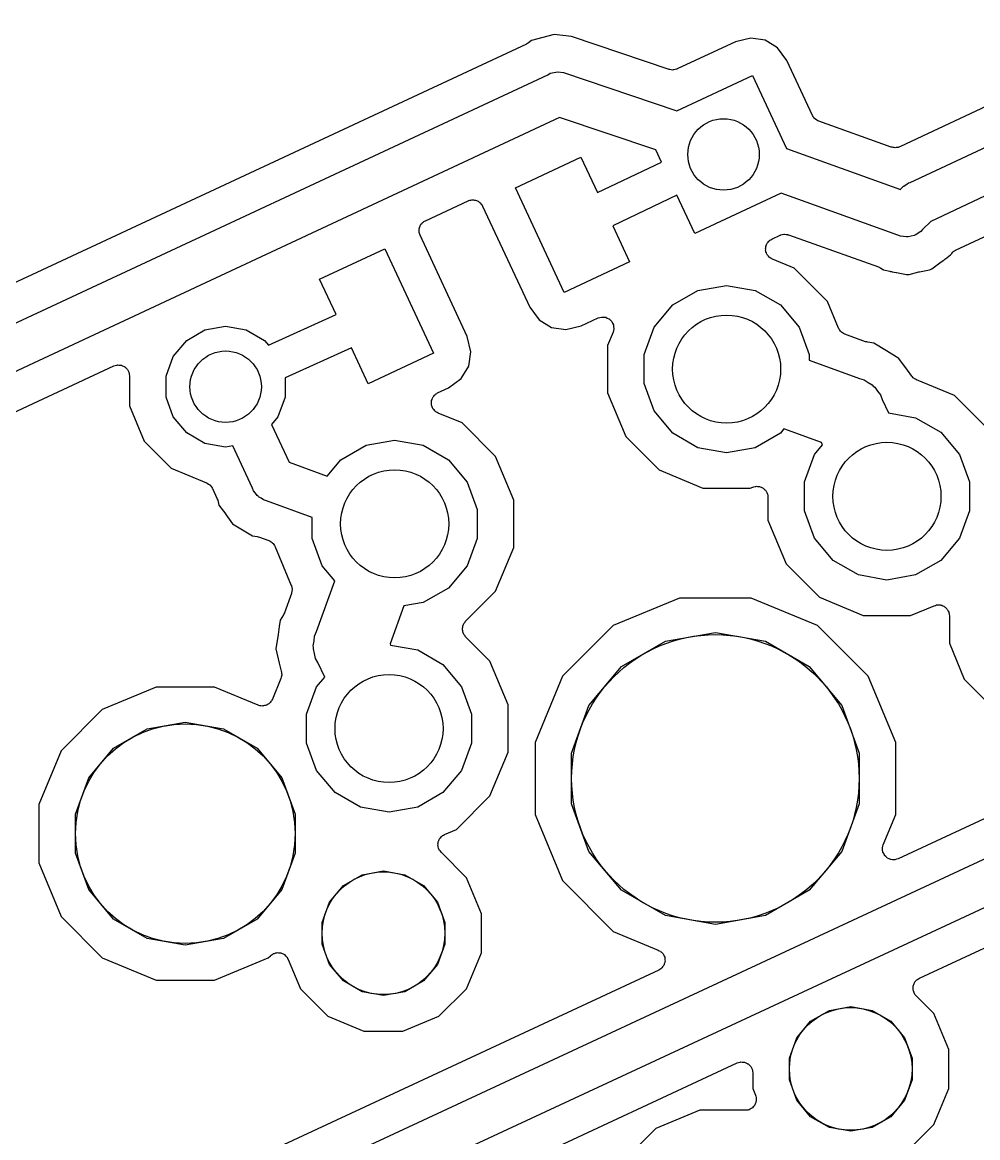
# Model space of a CAD drawing. Extents: x 24 to 196, y -189 to -31.
# Drawn here: x 67.67 to 80.92, y -149.41 to -133.95 of the extents above; entities that cross this region are included whole.
import ezdxf

# ---------------------------------------------------------------- set-up
doc = ezdxf.new("R2010")
doc.units = 0
doc.header["$MEASUREMENT"] = 0
doc.layers.add('BLACK', color=7, linetype='CONTINUOUS')

msp = doc.modelspace()

# ---------------------------------------------------------------- linework, layer by layer
at = {"layer": 'BLACK', "linetype": 'CONTINUOUS'}
for p, q in [((79.9823, -136.166), (92.3638, -130.351)), ((92.9809, -130.735), (80.2652, -136.707)), ((89.0472, -131.348), (79.8483, -135.668)), ((75.0429, -134.113), (74.7308, -134.198)), ((75.2827, -134.144), (75.0429, -134.113)), ((74.659, -134.249), (61.1871, -140.532)), ((74.6728, -134.239), (74.659, -134.249)), ((74.6877, -134.231), (74.6728, -134.239)), ((74.7308, -134.198), (74.6877, -134.231)), ((76.6364, -134.599), (75.2827, -134.144)), ((77.558, -134.216), (76.7494, -134.593)), ((77.7691, -134.164), (77.558, -134.216)), ((77.9689, -134.195), (77.7691, -134.164)), ((78.1416, -134.3), (77.9689, -134.195)), ((78.2702, -134.475), (78.1416, -134.3)), ((78.6263, -135.238), (78.2702, -134.475)), ((61.1539, -141.108), (74.9533, -134.672)), ((74.9533, -134.672), (74.9541, -134.672)), ((74.9541, -134.672), (74.9866, -134.652)), ((74.9866, -134.652), (75.0919, -134.631)), ((75.0919, -134.631), (75.1715, -134.643)), ((75.1715, -134.643), (76.7426, -135.171)), ((76.6411, -134.6), (76.6364, -134.599)), ((76.6455, -134.602), (76.6411, -134.6)), ((76.6672, -134.604), (76.6455, -134.602)), ((76.6887, -134.607), (76.6672, -134.604)), ((76.6934, -134.606), (76.6887, -134.607)), ((76.6982, -134.606), (76.6934, -134.606)), ((76.7193, -134.601), (76.6982, -134.606)), ((76.7406, -134.596), (76.7193, -134.601)), ((76.7447, -134.594), (76.7406, -134.596)), ((76.7426, -135.171), (77.7917, -134.681)), ((76.7494, -134.593), (76.7447, -134.594)), ((77.7917, -134.681), (78.2654, -135.697)), ((75.118, -135.268), (61.3091, -141.708)), ((76.4526, -135.716), (75.118, -135.268)), ((78.6304, -135.244), (78.6263, -135.238)), ((78.6329, -135.251), (78.6304, -135.244)), ((78.6455, -135.266), (78.6329, -135.251)), ((78.6567, -135.282), (78.6455, -135.266)), ((78.6625, -135.286), (78.6567, -135.282)), ((78.6672, -135.291), (78.6625, -135.286)), ((78.6841, -135.301), (78.6672, -135.291)), ((78.7, -135.312), (78.6841, -135.301)), ((78.707, -135.314), (78.7, -135.312)), ((78.7132, -135.318), (78.707, -135.314)), ((79.7188, -135.676), (78.7132, -135.318)), ((76.5304, -135.883), (76.4526, -135.716)), ((78.2654, -135.697), (79.8482, -136.262)), ((79.7331, -135.679), (79.7188, -135.676)), ((79.7468, -135.683), (79.7331, -135.679)), ((79.759, -135.683), (79.7468, -135.683)), ((79.771, -135.685), (79.759, -135.683)), ((79.7852, -135.683), (79.771, -135.685)), ((79.7997, -135.682), (79.7852, -135.683)), ((79.8133, -135.68), (79.7997, -135.682)), ((79.8305, -135.673), (79.8133, -135.68)), ((79.8483, -135.668), (79.8305, -135.673)), ((74.5076, -136.241), (75.4139, -135.818)), ((75.4139, -135.818), (75.6425, -136.308)), ((75.6425, -136.308), (76.5304, -135.883)), ((75.1838, -137.691), (74.5076, -136.241)), ((79.8482, -136.262), (79.8526, -136.257)), ((79.8526, -136.257), (79.8679, -136.235)), ((79.8679, -136.235), (79.8904, -136.22)), ((79.8904, -136.22), (79.8907, -136.219)), ((79.8907, -136.219), (79.9121, -136.204)), ((79.9121, -136.204), (79.9336, -136.189)), ((79.9336, -136.189), (79.934, -136.189)), ((79.934, -136.189), (79.9565, -136.173)), ((79.9565, -136.173), (79.9823, -136.166)), ((73.2563, -136.697), (73.8484, -136.42)), ((73.8484, -136.42), (73.8612, -136.417)), ((73.8612, -136.417), (73.8733, -136.411)), ((73.8733, -136.411), (73.8866, -136.41)), ((73.8866, -136.41), (73.8995, -136.407)), ((73.8995, -136.407), (73.9128, -136.408)), ((73.9128, -136.408), (73.9261, -136.407)), ((73.9261, -136.407), (73.9389, -136.41)), ((73.9389, -136.41), (73.9522, -136.411)), ((73.9522, -136.411), (73.9643, -136.417)), ((73.9643, -136.417), (73.9772, -136.42)), ((73.9772, -136.42), (73.9881, -136.428)), ((73.9881, -136.428), (74.0002, -136.434)), ((74.0002, -136.434), (74.0096, -136.443)), ((76.7451, -136.344), (75.8572, -136.769)), ((76.9931, -136.875), (76.7451, -136.344)), ((78.1897, -136.317), (76.9931, -136.875)), ((79.8116, -136.896), (78.1897, -136.317)), ((80.6102, -137.106), (82.1633, -136.377)), ((74.0096, -136.443), (74.0205, -136.451)), ((74.0205, -136.451), (74.0282, -136.462)), ((74.0282, -136.462), (74.0376, -136.471)), ((74.0376, -136.471), (74.0433, -136.483)), ((74.0433, -136.483), (74.0509, -136.494)), ((74.0509, -136.494), (74.7053, -137.898)), ((73.1958, -136.747), (73.2053, -136.738)), ((73.2053, -136.738), (73.2129, -136.727)), ((73.2129, -136.727), (73.2238, -136.719)), ((73.2238, -136.719), (73.2333, -136.71)), ((73.2333, -136.71), (73.2454, -136.704)), ((73.2454, -136.704), (73.2563, -136.697)), ((80.2652, -136.707), (80.153, -136.819)), ((73.1689, -136.821), (73.1723, -136.809)), ((73.17, -136.835), (73.1689, -136.821)), ((73.1689, -136.848), (73.17, -136.835)), ((73.1723, -136.861), (73.1689, -136.848)), ((73.1723, -136.809), (73.1735, -136.795)), ((73.1735, -136.874), (73.1723, -136.861)), ((73.1735, -136.795), (73.1791, -136.783)), ((73.1791, -136.886), (73.1735, -136.874)), ((73.1791, -136.783), (73.1826, -136.77)), ((73.1826, -136.899), (73.1791, -136.886)), ((73.1826, -136.77), (73.1902, -136.759)), ((73.837, -138.303), (73.1826, -136.899)), ((73.1902, -136.759), (73.1958, -136.747)), ((75.8572, -136.769), (76.0901, -137.268)), ((78.063, -136.951), (78.1761, -136.899)), ((78.1761, -136.899), (78.1821, -136.897)), ((78.1821, -136.897), (78.1875, -136.894)), ((78.1875, -136.894), (78.2075, -136.89)), ((78.2075, -136.89), (78.2272, -136.885)), ((78.2272, -136.885), (78.2334, -136.885)), ((78.2334, -136.885), (78.2395, -136.884)), ((78.2395, -136.884), (78.2596, -136.888)), ((78.2596, -136.888), (78.28, -136.89)), ((78.28, -136.89), (78.2856, -136.892)), ((78.2856, -136.892), (78.2917, -136.893)), ((78.2917, -136.893), (79.5418, -137.339)), ((79.8473, -136.913), (79.8116, -136.896)), ((80.046, -136.897), (80.0351, -136.904)), ((80.0582, -136.894), (80.046, -136.897)), ((80.0921, -136.87), (80.0582, -136.894)), ((80.1279, -136.849), (80.0921, -136.87)), ((80.153, -136.819), (80.1279, -136.849)), ((77.9786, -137.057), (77.985, -137.041)), ((77.985, -137.041), (77.9893, -137.025)), ((77.9893, -137.025), (77.995, -137.017)), ((77.995, -137.017), (77.9989, -137.008)), ((77.9989, -137.008), (78.0101, -136.995)), ((78.0101, -136.995), (78.0196, -136.982)), ((78.0196, -136.982), (78.0278, -136.976)), ((78.0278, -136.976), (78.0346, -136.969)), ((78.0346, -136.969), (78.0494, -136.961)), ((78.0494, -136.961), (78.063, -136.951)), ((79.8886, -136.916), (79.8473, -136.913)), ((79.9294, -136.923), (79.8886, -136.916)), ((79.9418, -136.921), (79.9294, -136.923)), ((79.9544, -136.922), (79.9418, -136.921)), ((79.9944, -136.911), (79.9544, -136.922)), ((80.0351, -136.904), (79.9944, -136.911)), ((71.7887, -137.509), (72.695, -137.086)), ((72.695, -137.086), (73.3712, -138.536)), ((77.9756, -137.076), (77.9782, -137.067)), ((77.977, -137.093), (77.9756, -137.076)), ((77.9763, -137.109), (77.977, -137.093)), ((77.9793, -137.119), (77.9763, -137.109)), ((77.9782, -137.067), (77.9786, -137.057)), ((77.9802, -137.129), (77.9793, -137.119)), ((77.9872, -137.144), (77.9802, -137.129)), ((77.9922, -137.16), (77.9872, -137.144)), ((77.9983, -137.168), (77.9922, -137.16)), ((78.0025, -137.177), (77.9983, -137.168)), ((78.0143, -137.189), (78.0025, -137.177)), ((78.0244, -137.202), (78.0143, -137.189)), ((78.0329, -137.207), (78.0244, -137.202)), ((78.04, -137.214), (78.0329, -137.207)), ((80.469, -137.224), (80.542, -137.17)), ((80.542, -137.17), (80.5442, -137.166)), ((80.5442, -137.166), (80.5564, -137.152)), ((80.5564, -137.152), (80.567, -137.137)), ((80.567, -137.137), (80.5736, -137.132)), ((80.5736, -137.132), (80.5789, -137.126)), ((80.5789, -137.126), (80.5951, -137.117)), ((80.5951, -137.117), (80.6102, -137.106)), ((76.0901, -137.268), (75.1838, -137.691)), ((78.055, -137.221), (78.04, -137.214)), ((78.0691, -137.23), (78.055, -137.221)), ((78.3698, -137.355), (78.0691, -137.23)), ((78.8343, -137.819), (78.3698, -137.355)), ((79.5418, -137.339), (79.5581, -137.348)), ((79.5581, -137.348), (79.5752, -137.356)), ((79.5752, -137.356), (79.6103, -137.379)), ((80.2791, -137.365), (80.3928, -137.28)), ((80.3928, -137.28), (80.3963, -137.279)), ((80.3963, -137.279), (80.3991, -137.276)), ((80.3991, -137.276), (80.4455, -137.245)), ((80.4455, -137.245), (80.4522, -137.238)), ((80.4522, -137.238), (80.4613, -137.232)), ((80.4613, -137.232), (80.469, -137.224)), ((72.0171, -137.999), (71.7887, -137.509)), ((79.6103, -137.379), (79.6995, -137.397)), ((79.6995, -137.397), (79.7099, -137.401)), ((79.7099, -137.401), (79.721, -137.403)), ((79.721, -137.403), (79.7298, -137.406)), ((79.7298, -137.406), (79.785, -137.414)), ((79.785, -137.414), (79.7887, -137.415)), ((79.7887, -137.415), (79.7926, -137.416)), ((79.7926, -137.416), (79.9316, -137.443)), ((79.9316, -137.443), (79.9482, -137.443)), ((79.9482, -137.443), (79.9648, -137.442)), ((79.9648, -137.442), (80.1023, -137.408)), ((80.1023, -137.408), (80.1061, -137.408)), ((80.1061, -137.408), (80.1097, -137.406)), ((80.1097, -137.406), (80.2487, -137.378)), ((80.2487, -137.378), (80.264, -137.372)), ((80.264, -137.372), (80.2791, -137.365)), ((76.6886, -137.865), (77.0377, -137.664)), ((77.0377, -137.664), (77.4346, -137.594)), ((77.4346, -137.594), (77.8316, -137.664)), ((77.8316, -137.664), (78.1807, -137.865)), ((78.9862, -138.186), (78.8343, -137.819)), ((74.7053, -137.898), (74.8339, -138.073)), ((76.4295, -138.174), (76.6886, -137.865)), ((78.1807, -137.865), (78.4398, -138.174)), ((71.0807, -138.423), (72.0171, -137.999)), ((74.8339, -138.073), (75.0067, -138.178)), ((75.4176, -138.157), (75.6543, -138.046)), ((75.6543, -138.046), (75.6767, -138.04)), ((75.6767, -138.04), (75.6988, -138.033)), ((75.6988, -138.033), (75.7022, -138.034)), ((75.7022, -138.034), (75.7055, -138.033)), ((75.7055, -138.033), (75.7286, -138.035)), ((75.7286, -138.035), (75.7517, -138.036)), ((75.7517, -138.036), (75.7548, -138.037)), ((75.7548, -138.037), (75.7582, -138.037)), ((75.7582, -138.037), (75.7792, -138.047)), ((75.7792, -138.047), (75.8006, -138.056)), ((75.8006, -138.056), (75.8031, -138.058)), ((75.8031, -138.058), (75.8061, -138.06)), ((75.8061, -138.06), (75.8225, -138.076)), ((75.8225, -138.076), (75.8396, -138.092)), ((75.8396, -138.092), (75.8412, -138.095)), ((75.8412, -138.095), (75.8436, -138.097)), ((75.8436, -138.097), (75.8534, -138.118)), ((75.8534, -138.118), (75.8641, -138.139)), ((69.9476, -138.357), (70.1997, -138.211)), ((70.1997, -138.211), (70.4864, -138.161)), ((70.4864, -138.161), (70.7731, -138.211)), ((70.7731, -138.211), (71.0252, -138.357)), ((75.0067, -138.178), (75.2064, -138.208)), ((75.2064, -138.208), (75.4176, -138.157)), ((75.8595, -138.243), (75.7836, -138.426)), ((75.8646, -138.22), (75.8595, -138.243)), ((75.8641, -138.139), (75.8645, -138.142)), ((75.8645, -138.142), (75.8659, -138.145)), ((75.8706, -138.198), (75.8646, -138.22)), ((75.8659, -138.145), (75.868, -138.168)), ((75.868, -138.168), (75.871, -138.191)), ((75.871, -138.191), (75.8703, -138.194)), ((75.8703, -138.194), (75.8706, -138.198)), ((76.2916, -138.553), (76.4295, -138.174)), ((78.4398, -138.174), (78.5776, -138.553)), ((78.9916, -138.194), (78.9862, -138.186)), ((78.995, -138.204), (78.9916, -138.194)), ((79.0057, -138.217), (78.995, -138.204)), ((79.0146, -138.231), (79.0057, -138.217)), ((79.0226, -138.237), (79.0146, -138.231)), ((79.029, -138.244), (79.0226, -138.237)), ((79.0434, -138.253), (79.029, -138.244)), ((79.0566, -138.263), (79.0434, -138.253)), ((79.0662, -138.266), (79.0566, -138.263)), ((79.0748, -138.271), (79.0662, -138.266)), ((79.3631, -138.376), (79.0748, -138.271)), ((69.7604, -138.58), (69.9476, -138.357)), ((71.0252, -138.357), (71.0807, -138.423)), ((73.8886, -138.514), (73.837, -138.303)), ((75.7836, -138.426), (75.7836, -139.083)), ((79.3778, -138.378), (79.3631, -138.376)), ((79.392, -138.383), (79.3778, -138.378)), ((79.4783, -138.397), (79.392, -138.383)), ((79.6504, -138.501), (79.4783, -138.397)), ((69.6609, -138.853), (69.7604, -138.58)), ((72.2318, -138.459), (71.3119, -138.876)), ((72.4649, -138.959), (72.2318, -138.459)), ((73.3712, -138.536), (72.4649, -138.959)), ((73.8579, -138.713), (73.8886, -138.514)), ((76.2916, -138.956), (76.2916, -138.553)), ((78.5776, -138.553), (78.5776, -138.631)), ((79.6505, -138.501), (79.6504, -138.501)), ((79.8236, -138.606), (79.6505, -138.501)), ((79.6505, -138.501), (79.6505, -138.501)), ((61.5979, -142.134), (68.9361, -138.711)), ((68.9361, -138.711), (68.9553, -138.706)), ((68.9553, -138.706), (68.974, -138.699)), ((68.974, -138.699), (68.9807, -138.699)), ((68.9807, -138.699), (68.9872, -138.698)), ((68.9872, -138.698), (69.007, -138.699)), ((69.007, -138.699), (69.0269, -138.699)), ((69.0269, -138.699), (69.0332, -138.702)), ((69.0332, -138.702), (69.0399, -138.702)), ((69.0399, -138.702), (69.0579, -138.711)), ((69.0579, -138.711), (69.0767, -138.718)), ((69.0767, -138.718), (69.0818, -138.722)), ((69.0818, -138.722), (69.0879, -138.725)), ((69.0879, -138.725), (69.102, -138.739)), ((69.102, -138.739), (69.1172, -138.752)), ((69.1172, -138.752), (69.1206, -138.757)), ((73.7531, -138.886), (73.8579, -138.713)), ((78.5776, -138.631), (79.2765, -138.885)), ((79.9422, -138.768), (79.8236, -138.606)), ((69.1206, -138.757), (69.1253, -138.762)), ((69.1253, -138.762), (69.1337, -138.78)), ((69.1337, -138.78), (69.1437, -138.797)), ((69.1437, -138.797), (69.1448, -138.804)), ((69.1448, -138.804), (69.1477, -138.81)), ((69.1477, -138.81), (69.1494, -138.83)), ((69.1494, -138.83), (69.1529, -138.85)), ((69.1529, -138.85), (69.1529, -139.264)), ((69.6609, -139.144), (69.6609, -138.853)), ((71.3119, -138.876), (71.3119, -139.144)), ((73.5777, -139.015), (73.7531, -138.886)), ((79.2765, -138.885), (79.3417, -138.902)), ((79.3417, -138.902), (79.3968, -138.941)), ((79.9423, -138.768), (79.9422, -138.768)), ((80.0033, -138.851), (79.9423, -138.768)), ((79.9423, -138.768), (79.9423, -138.768)), ((80.0142, -138.862), (80.0033, -138.851)), ((80.0233, -138.874), (80.0142, -138.862)), ((80.0331, -138.88), (80.0233, -138.874)), ((80.0416, -138.888), (80.0331, -138.88)), ((80.0553, -138.894), (80.0416, -138.888)), ((80.0679, -138.902), (80.0553, -138.894)), ((80.5943, -139.12), (80.0679, -138.902)), ((73.427, -139.085), (73.5777, -139.015)), ((76.4295, -139.335), (76.2916, -138.956)), ((79.3968, -138.941), (79.4551, -138.975)), ((79.4551, -138.975), (79.4698, -138.992)), ((79.4698, -138.992), (79.4884, -139.005)), ((79.4884, -139.005), (79.527, -139.06)), ((79.527, -139.06), (79.5703, -139.112)), ((69.7604, -139.418), (69.6609, -139.144)), ((71.3119, -139.144), (71.2123, -139.418)), ((73.3396, -139.21), (73.3422, -139.2)), ((73.341, -139.226), (73.3396, -139.21)), ((73.3422, -139.2), (73.3426, -139.19)), ((73.3426, -139.19), (73.349, -139.175)), ((73.349, -139.175), (73.3533, -139.159)), ((73.3533, -139.159), (73.359, -139.151)), ((73.359, -139.151), (73.3629, -139.141)), ((73.3629, -139.141), (73.3741, -139.129)), ((73.3741, -139.129), (73.3836, -139.115)), ((73.3836, -139.115), (73.3918, -139.11)), ((73.3918, -139.11), (73.3986, -139.102)), ((73.3986, -139.102), (73.4134, -139.095)), ((73.4134, -139.095), (73.427, -139.085)), ((75.7836, -139.083), (76.035, -139.69)), ((79.5703, -139.112), (79.5933, -139.175)), ((79.5933, -139.175), (79.6808, -139.363)), ((81.0549, -139.581), (80.5943, -139.12)), ((69.1529, -139.264), (69.3559, -139.754)), ((73.3403, -139.243), (73.341, -139.226)), ((73.3433, -139.253), (73.3403, -139.243)), ((73.3442, -139.263), (73.3433, -139.253)), ((73.3512, -139.278), (73.3442, -139.263)), ((73.3562, -139.294), (73.3512, -139.278)), ((73.3623, -139.301), (73.3562, -139.294)), ((73.3666, -139.311), (73.3623, -139.301)), ((73.3783, -139.322), (73.3666, -139.311)), ((73.3884, -139.336), (73.3783, -139.322)), ((73.3969, -139.341), (73.3884, -139.336)), ((73.404, -139.348), (73.3969, -139.341)), ((73.419, -139.355), (73.404, -139.348)), ((73.4331, -139.364), (73.419, -139.355)), ((73.7658, -139.502), (73.4331, -139.364)), ((76.6886, -139.644), (76.4295, -139.335)), ((79.6808, -139.363), (80.056, -139.429)), ((69.9476, -139.641), (69.7604, -139.418)), ((71.2123, -139.418), (71.1233, -139.524)), ((71.1233, -139.524), (71.3659, -140.046)), ((74.2302, -139.966), (73.7658, -139.502)), ((80.056, -139.429), (80.4051, -139.631)), ((70.1997, -139.786), (69.9476, -139.641)), ((77.0377, -139.845), (76.6886, -139.644)), ((78.1807, -139.644), (77.8316, -139.845)), ((78.2297, -139.585), (78.1807, -139.644)), ((78.7519, -139.775), (78.2297, -139.585)), ((80.4051, -139.631), (80.6642, -139.94)), ((69.3559, -139.754), (69.731, -140.129)), ((70.4864, -139.837), (70.1997, -139.786)), ((70.5882, -139.819), (70.4864, -139.837)), ((70.861, -140.406), (70.5882, -139.819)), ((72.0845, -140.012), (72.4336, -139.811)), ((72.4336, -139.811), (72.8306, -139.741)), ((72.8306, -139.741), (73.2275, -139.811)), ((73.2275, -139.811), (73.5766, -140.012)), ((76.035, -139.69), (76.4994, -140.154)), ((78.6539, -139.94), (78.7662, -139.806)), ((78.7662, -139.806), (78.7519, -139.775)), ((74.4816, -140.573), (74.2302, -139.966)), ((77.4346, -139.915), (77.0377, -139.845)), ((77.8316, -139.845), (77.4346, -139.915)), ((78.5161, -140.318), (78.6539, -139.94)), ((80.6642, -139.94), (80.8021, -140.318)), ((69.731, -140.129), (70.2225, -140.333)), ((71.3659, -140.046), (71.8951, -140.238)), ((71.8951, -140.238), (72.0845, -140.012)), ((73.5766, -140.012), (73.8357, -140.321)), ((76.4994, -140.154), (77.1062, -140.406)), ((70.2225, -140.333), (70.2254, -140.335)), ((70.2254, -140.335), (70.2288, -140.336)), ((70.2288, -140.336), (70.2477, -140.349)), ((70.2477, -140.349), (70.2672, -140.361)), ((70.2672, -140.361), (70.2693, -140.364)), ((70.2693, -140.364), (70.2721, -140.366)), ((70.2721, -140.366), (70.2853, -140.385)), ((70.2853, -140.385), (70.2994, -140.403)), ((70.2994, -140.403), (70.3004, -140.407)), ((70.3004, -140.407), (70.3024, -140.409)), ((70.3024, -140.409), (70.3662, -140.547)), ((70.875, -140.444), (70.861, -140.406)), ((70.9008, -140.475), (70.875, -140.444)), ((73.8357, -140.321), (73.9736, -140.7)), ((77.1062, -140.406), (77.763, -140.406)), ((77.763, -140.406), (77.7974, -140.391)), ((77.7974, -140.391), (77.8136, -140.388)), ((77.8136, -140.388), (77.8292, -140.382)), ((77.8292, -140.382), (77.8392, -140.382)), ((77.8392, -140.382), (77.849, -140.38)), ((77.849, -140.38), (77.8655, -140.382)), ((77.8655, -140.382), (77.8821, -140.382)), ((77.8821, -140.382), (77.8916, -140.385)), ((77.8916, -140.385), (77.9015, -140.387)), ((77.9015, -140.387), (77.9163, -140.394)), ((77.9163, -140.394), (77.9319, -140.4)), ((77.9319, -140.4), (77.9396, -140.407)), ((77.9396, -140.407), (77.9485, -140.411)), ((77.9485, -140.411), (77.9597, -140.423)), ((77.9597, -140.423), (77.9724, -140.434)), ((77.9724, -140.434), (77.9774, -140.443)), ((77.9774, -140.443), (77.9842, -140.45)), ((77.9842, -140.45), (77.9906, -140.466)), ((78.5161, -140.721), (78.5161, -140.318)), ((80.8021, -140.318), (80.8021, -140.721)), ((70.3662, -140.547), (70.37, -140.561)), ((70.37, -140.561), (70.376, -140.574)), ((70.376, -140.574), (70.3921, -140.64)), ((70.9237, -140.508), (70.9008, -140.475)), ((70.9352, -140.516), (70.9237, -140.508)), ((70.9441, -140.527), (70.9352, -140.516)), ((70.9789, -140.547), (70.9441, -140.527)), ((71.0117, -140.57), (70.9789, -140.547)), ((71.0511, -140.58), (71.0117, -140.57)), ((71.6876, -140.811), (71.0511, -140.58)), ((74.4816, -141.23), (74.4816, -140.573)), ((77.9906, -140.466), (77.9989, -140.48)), ((77.9989, -140.48), (78.0006, -140.49)), ((78.0006, -140.49), (78.0045, -140.499)), ((78.0045, -140.499), (78.0052, -140.516)), ((78.0052, -140.516), (78.0081, -140.532)), ((78.0081, -140.532), (78.0081, -140.848)), ((70.3921, -140.64), (70.4869, -140.769)), ((73.9736, -140.7), (73.9736, -141.103)), ((78.6539, -141.1), (78.5161, -140.721)), ((80.8021, -140.721), (80.6642, -141.1)), ((70.4869, -140.769), (70.487, -140.769)), ((70.487, -140.769), (70.4871, -140.77)), ((70.4871, -140.77), (70.5827, -140.9)), ((70.5827, -140.9), (70.7209, -140.984)), ((71.6876, -141.103), (71.6876, -140.811)), ((78.0081, -140.848), (78.2594, -141.455)), ((70.7209, -140.984), (70.7211, -140.984)), ((70.7211, -140.984), (70.7212, -140.984)), ((70.7212, -140.984), (70.8584, -141.068)), ((70.8584, -141.068), (70.9253, -141.078)), ((70.9253, -141.078), (70.9393, -141.083)), ((70.9393, -141.083), (70.9539, -141.085)), ((70.9539, -141.085), (71.086, -141.133)), ((71.086, -141.133), (71.0947, -141.138)), ((71.0947, -141.138), (71.1043, -141.141)), ((71.1043, -141.141), (71.1175, -141.151)), ((71.1175, -141.151), (71.1318, -141.16)), ((71.1318, -141.16), (71.1383, -141.167)), ((71.1383, -141.167), (71.1463, -141.174)), ((71.1463, -141.174), (71.1552, -141.188)), ((71.1552, -141.188), (71.1659, -141.2)), ((71.1659, -141.2), (71.1694, -141.21)), ((71.1694, -141.21), (71.1748, -141.218)), ((71.1748, -141.218), (71.397, -141.755)), ((71.8254, -141.482), (71.6876, -141.103)), ((73.9736, -141.103), (73.8357, -141.482)), ((74.2302, -141.837), (74.4816, -141.23)), ((78.913, -141.409), (78.6539, -141.1)), ((80.6642, -141.1), (80.4051, -141.409)), ((72.0024, -141.693), (71.8254, -141.482)), ((73.8357, -141.482), (73.5766, -141.791)), ((78.2594, -141.455), (78.7239, -141.919)), ((79.2621, -141.61), (78.913, -141.409)), ((80.4051, -141.409), (80.056, -141.61)), ((71.7474, -142.396), (72.0024, -141.693)), ((79.6591, -141.68), (79.2621, -141.61)), ((80.056, -141.61), (79.6591, -141.68)), ((71.397, -141.755), (71.3977, -141.758)), ((71.3977, -141.758), (71.3994, -141.761)), ((71.3994, -141.761), (71.4035, -141.784)), ((71.4046, -141.836), (71.4016, -141.859)), ((71.4035, -141.784), (71.4085, -141.807)), ((71.4086, -141.813), (71.4046, -141.836)), ((71.4085, -141.807), (71.4081, -141.81)), ((71.4081, -141.81), (71.4086, -141.813)), ((73.5766, -141.791), (73.2275, -141.992)), ((73.8151, -142.252), (74.2302, -141.837)), ((87.9543, -141.76), (79.8121, -145.547)), ((71.3995, -141.865), (71.3016, -142.135)), ((71.4001, -141.862), (71.3995, -141.865)), ((71.4016, -141.859), (71.4001, -141.862)), ((73.2275, -141.992), (72.9572, -142.04)), ((76.7818, -141.93), (75.8623, -142.311)), ((77.7772, -141.93), (76.7818, -141.93)), ((78.6967, -142.311), (77.7772, -141.93)), ((78.7239, -141.919), (79.3307, -142.171)), ((49.3067, -160.294), (88.3073, -142.156)), ((71.2941, -142.148), (71.2886, -142.162)), ((71.3016, -142.135), (71.2941, -142.148)), ((72.9572, -142.04), (72.7664, -142.566)), ((79.9875, -142.171), (80.3139, -142.036)), ((80.3139, -142.036), (80.3302, -142.032)), ((80.3302, -142.032), (80.3458, -142.026)), ((80.3458, -142.026), (80.3558, -142.026)), ((80.3558, -142.026), (80.3656, -142.024)), ((80.3656, -142.024), (80.3821, -142.026)), ((80.3821, -142.026), (80.3987, -142.026)), ((80.3987, -142.026), (80.4081, -142.03)), ((80.4081, -142.03), (80.4181, -142.031)), ((80.4181, -142.031), (80.4328, -142.039)), ((80.4328, -142.039), (80.4484, -142.044)), ((80.4484, -142.044), (80.4561, -142.051)), ((80.4561, -142.051), (80.465, -142.056)), ((80.465, -142.056), (80.4763, -142.068)), ((80.4763, -142.068), (80.489, -142.078)), ((80.489, -142.078), (80.494, -142.087)), ((80.494, -142.087), (80.5008, -142.095)), ((80.5008, -142.095), (80.5071, -142.11)), ((80.5071, -142.11), (80.5155, -142.124)), ((80.5155, -142.124), (80.5172, -142.134)), ((80.5172, -142.134), (80.521, -142.143)), ((80.521, -142.143), (80.5218, -142.16)), ((80.5218, -142.16), (80.5246, -142.176)), ((71.244, -142.236), (71.2306, -142.323)), ((71.2886, -142.162), (71.244, -142.236)), ((73.7756, -142.32), (73.7812, -142.308)), ((73.7812, -142.308), (73.7847, -142.295)), ((73.7847, -142.295), (73.7923, -142.284)), ((73.7923, -142.284), (73.798, -142.272)), ((73.798, -142.272), (73.8074, -142.263)), ((73.8074, -142.263), (73.8151, -142.252)), ((75.8623, -142.311), (75.1585, -143.015)), ((79.4005, -143.015), (78.6967, -142.311)), ((79.3307, -142.171), (79.9875, -142.171)), ((80.5246, -142.176), (80.5246, -142.555)), ((71.213, -142.436), (71.1822, -142.636)), ((71.2131, -142.436), (71.213, -142.436)), ((71.213, -142.436), (71.213, -142.436)), ((71.2302, -142.324), (71.2131, -142.436)), ((71.2306, -142.323), (71.2302, -142.324)), ((71.7131, -142.524), (71.7191, -142.457)), ((71.7191, -142.457), (71.7474, -142.396)), ((73.771, -142.346), (73.7744, -142.333)), ((73.7722, -142.36), (73.771, -142.346)), ((73.771, -142.373), (73.7722, -142.36)), ((73.7744, -142.386), (73.771, -142.373)), ((73.7744, -142.333), (73.7756, -142.32)), ((73.7756, -142.399), (73.7744, -142.386)), ((73.7812, -142.411), (73.7756, -142.399)), ((73.7847, -142.424), (73.7812, -142.411)), ((73.7923, -142.435), (73.7847, -142.424)), ((73.798, -142.447), (73.7923, -142.435)), ((73.8074, -142.456), (73.798, -142.447)), ((73.8151, -142.467), (73.8074, -142.456)), ((74.1527, -142.805), (73.8151, -142.467)), ((76.587, -142.529), (77.2795, -142.407)), ((77.2795, -142.407), (77.972, -142.529)), ((71.7014, -142.591), (71.7131, -142.524)), ((71.7053, -142.613), (71.7014, -142.591)), ((71.7034, -142.635), (71.7053, -142.613)), ((72.7664, -142.566), (72.7743, -142.583)), ((72.7743, -142.583), (73.15, -142.65)), ((75.9781, -142.881), (76.587, -142.529)), ((77.972, -142.529), (78.5809, -142.881)), ((80.5246, -142.555), (80.7315, -143.055)), ((88.4479, -142.763), (49.6665, -160.799)), ((71.1822, -142.636), (71.2304, -142.832)), ((71.7209, -142.701), (71.7034, -142.635)), ((71.7328, -142.768), (71.7209, -142.701)), ((71.7663, -142.826), (71.7328, -142.768)), ((73.15, -142.65), (73.4991, -142.851)), ((71.2304, -142.832), (71.2305, -142.832)), ((71.2305, -142.832), (71.2305, -142.832)), ((71.2305, -142.832), (71.2575, -142.943)), ((71.8599, -143.026), (71.7663, -142.826)), ((73.4991, -142.851), (73.7582, -143.16)), ((74.404, -143.412), (74.1527, -142.805)), ((75.5261, -143.42), (75.9781, -142.881)), ((78.5809, -142.881), (79.0329, -143.42)), ((71.2529, -143.047), (71.1344, -143.334)), ((71.2576, -143.026), (71.2529, -143.047)), ((71.2575, -142.943), (71.258, -142.944)), ((71.2636, -143.006), (71.2576, -143.026)), ((71.258, -142.944), (71.2601, -142.953)), ((71.2601, -142.953), (71.2608, -142.964)), ((71.2608, -142.964), (71.2618, -142.967)), ((71.2618, -142.967), (71.2614, -142.972)), ((71.2614, -142.972), (71.2616, -142.974)), ((71.2616, -142.974), (71.2644, -142.996)), ((71.2644, -142.996), (71.2633, -143.001)), ((71.2633, -143.001), (71.2636, -143.006)), ((71.7479, -143.16), (71.8599, -143.026)), ((75.1585, -143.015), (74.7776, -143.934)), ((79.7814, -143.934), (79.4005, -143.015)), ((80.7315, -143.055), (81.1138, -143.437)), ((69.5229, -143.166), (68.776, -143.475)), ((70.3313, -143.166), (69.5229, -143.166)), ((70.9352, -143.416), (70.3313, -143.166)), ((71.61, -143.539), (71.7479, -143.16)), ((73.7582, -143.16), (73.896, -143.539)), ((71.0863, -143.396), (71.0745, -143.402)), ((71.0954, -143.386), (71.0863, -143.396)), ((71.1059, -143.378), (71.0954, -143.386)), ((71.1131, -143.367), (71.1059, -143.378)), ((71.1221, -143.357), (71.1131, -143.367)), ((71.1272, -143.345), (71.1221, -143.357)), ((71.1344, -143.334), (71.1272, -143.345)), ((80.108, -147.202), (88.3395, -143.374)), ((68.776, -143.475), (68.2044, -144.047)), ((70.9483, -143.419), (70.9352, -143.416)), ((70.9606, -143.424), (70.9483, -143.419)), ((70.9739, -143.425), (70.9606, -143.424)), ((70.9869, -143.428), (70.9739, -143.425)), ((71.0001, -143.426), (70.9869, -143.428)), ((71.0135, -143.426), (71.0001, -143.426)), ((71.0262, -143.422), (71.0135, -143.426)), ((71.0394, -143.421), (71.0262, -143.422)), ((71.0512, -143.415), (71.0394, -143.421)), ((71.0639, -143.411), (71.0512, -143.415)), ((71.0745, -143.402), (71.0639, -143.411)), ((71.61, -143.942), (71.61, -143.539)), ((73.896, -143.539), (73.896, -143.942)), ((74.404, -144.069), (74.404, -143.412)), ((75.2856, -144.08), (75.5261, -143.42)), ((79.0329, -143.42), (79.2734, -144.08)), ((69.3978, -143.744), (69.9271, -143.65)), ((69.9271, -143.65), (70.4564, -143.744)), ((68.9324, -144.013), (69.3978, -143.744)), ((70.4564, -143.744), (70.9218, -144.013)), ((68.5869, -144.424), (68.9324, -144.013)), ((70.9218, -144.013), (71.2673, -144.424)), ((71.7479, -144.32), (71.61, -143.942)), ((73.896, -143.942), (73.7582, -144.32)), ((74.7776, -143.934), (74.7776, -144.93)), ((79.7814, -144.93), (79.7814, -143.934)), ((68.2044, -144.047), (67.8951, -144.794)), ((74.1527, -144.675), (74.404, -144.069)), ((75.2856, -144.784), (75.2856, -144.08)), ((79.2734, -144.08), (79.2734, -144.784)), ((72.007, -144.629), (71.7479, -144.32)), ((73.7582, -144.32), (73.4991, -144.629)), ((68.4031, -144.929), (68.5869, -144.424)), ((71.2673, -144.424), (71.4511, -144.929)), ((72.3561, -144.831), (72.007, -144.629)), ((73.4991, -144.629), (73.15, -144.831)), ((73.6882, -145.14), (74.1527, -144.675)), ((75.5261, -145.444), (75.2856, -144.784)), ((79.2734, -144.784), (79.0329, -145.444)), ((67.8951, -144.794), (67.8951, -145.602)), ((68.4031, -145.467), (68.4031, -144.929)), ((71.4511, -144.929), (71.4511, -145.467)), ((72.753, -144.901), (72.3561, -144.831)), ((73.15, -144.831), (72.753, -144.901)), ((74.7776, -144.93), (75.1585, -145.849)), ((79.6071, -145.351), (79.7814, -144.93)), ((73.4576, -145.261), (73.4694, -145.249)), ((73.4694, -145.249), (73.4795, -145.236)), ((73.4795, -145.236), (73.4879, -145.231)), ((73.4879, -145.231), (73.495, -145.224)), ((73.495, -145.224), (73.5101, -145.217)), ((73.5101, -145.217), (73.5241, -145.208)), ((73.5241, -145.208), (73.6882, -145.14)), ((73.4306, -145.362), (73.4321, -145.345)), ((73.4332, -145.372), (73.4306, -145.362)), ((73.4313, -145.329), (73.4344, -145.319)), ((73.4321, -145.345), (73.4313, -145.329)), ((73.4337, -145.382), (73.4332, -145.372)), ((73.44, -145.397), (73.4337, -145.382)), ((73.4344, -145.319), (73.4352, -145.309)), ((73.4352, -145.309), (73.4423, -145.294)), ((73.4443, -145.413), (73.44, -145.397)), ((73.4423, -145.294), (73.4473, -145.278)), ((73.4473, -145.278), (73.4534, -145.27)), ((73.4534, -145.27), (73.4576, -145.261)), ((79.5956, -145.402), (79.5964, -145.399)), ((79.5986, -145.425), (79.5956, -145.402)), ((79.5961, -145.395), (79.6021, -145.373)), ((79.5964, -145.399), (79.5961, -145.395)), ((79.6021, -145.373), (79.6071, -145.351)), ((68.5869, -145.972), (68.4031, -145.467)), ((71.4511, -145.467), (71.2673, -145.972)), ((73.4501, -145.421), (73.4443, -145.413)), ((73.4539, -145.43), (73.4501, -145.421)), ((73.4651, -145.443), (73.4539, -145.43)), ((73.4747, -145.456), (73.4651, -145.443)), ((73.8275, -145.809), (73.4747, -145.456)), ((75.9781, -145.983), (75.5261, -145.444)), ((79.0329, -145.444), (78.5809, -145.983)), ((79.6006, -145.448), (79.5986, -145.425)), ((79.6021, -145.451), (79.6006, -145.448)), ((79.6025, -145.455), (79.6021, -145.451)), ((79.6132, -145.475), (79.6025, -145.455)), ((79.6229, -145.496), (79.6132, -145.475)), ((79.6254, -145.499), (79.6229, -145.496)), ((79.627, -145.502), (79.6254, -145.499)), ((79.644, -145.517), (79.627, -145.502)), ((79.6603, -145.534), (79.644, -145.517)), ((79.6634, -145.535), (79.6603, -145.534)), ((79.666, -145.537), (79.6634, -145.535)), ((79.6874, -145.546), (79.666, -145.537)), ((79.7083, -145.556), (79.6874, -145.546)), ((79.7117, -145.556), (79.7083, -145.556)), ((79.7149, -145.558), (79.7117, -145.556)), ((79.738, -145.559), (79.7149, -145.558)), ((79.761, -145.561), (79.738, -145.559)), ((79.7643, -145.56), (79.761, -145.561)), ((79.7678, -145.56), (79.7643, -145.56)), ((79.7898, -145.553), (79.7678, -145.56)), ((79.8121, -145.547), (79.7898, -145.553)), ((67.8951, -145.602), (68.2044, -146.349)), ((72.3799, -145.767), (72.6755, -145.715)), ((72.6755, -145.715), (72.971, -145.767)), ((72.1201, -145.917), (72.3799, -145.767)), ((72.971, -145.767), (73.2308, -145.917)), ((74.0344, -146.309), (73.8275, -145.809)), ((75.1585, -145.849), (75.8623, -146.553)), ((68.9324, -146.383), (68.5869, -145.972)), ((71.2673, -145.972), (70.9218, -146.383)), ((71.9272, -146.147), (72.1201, -145.917)), ((73.2308, -145.917), (73.4237, -146.147)), ((76.587, -146.335), (75.9781, -145.983)), ((78.5809, -145.983), (77.972, -146.335)), ((71.8246, -146.429), (71.9272, -146.147)), ((73.4237, -146.147), (73.5264, -146.429)), ((74.0344, -146.849), (74.0344, -146.309)), ((77.2795, -146.457), (76.587, -146.335)), ((77.972, -146.335), (77.2795, -146.457)), ((68.2044, -146.349), (68.776, -146.921)), ((69.3978, -146.652), (68.9324, -146.383)), ((70.9218, -146.383), (70.4564, -146.652)), ((71.8246, -146.729), (71.8246, -146.429)), ((73.5264, -146.429), (73.5264, -146.729)), ((75.8623, -146.553), (76.4869, -146.812)), ((69.9271, -146.745), (69.3978, -146.652)), ((70.4564, -146.652), (69.9271, -146.745)), ((71.9272, -147.011), (71.8246, -146.729)), ((73.5264, -146.729), (73.4237, -147.011)), ((68.776, -146.921), (69.5229, -147.23)), ((70.3313, -147.23), (71.0781, -146.921)), ((71.0781, -146.921), (71.1063, -146.892)), ((71.1063, -146.892), (71.12, -146.883)), ((71.12, -146.883), (71.1322, -146.872)), ((71.1322, -146.872), (71.1415, -146.868)), ((71.1415, -146.868), (71.1497, -146.862)), ((71.1497, -146.862), (71.1658, -146.858)), ((71.1658, -146.858), (71.1811, -146.851)), ((71.1811, -146.851), (71.1911, -146.851)), ((71.1911, -146.851), (71.2008, -146.848)), ((71.2008, -146.848), (71.2174, -146.85)), ((71.2174, -146.85), (71.234, -146.849)), ((71.234, -146.849), (71.2436, -146.852)), ((71.2436, -146.852), (71.2536, -146.853)), ((71.2536, -146.853), (71.2686, -146.86)), ((71.2686, -146.86), (71.2845, -146.865)), ((71.2845, -146.865), (71.2924, -146.871)), ((71.2924, -146.871), (71.3015, -146.875)), ((71.3015, -146.875), (71.3133, -146.887)), ((71.3133, -146.887), (71.3265, -146.897)), ((71.3265, -146.897), (71.3319, -146.906)), ((71.3319, -146.906), (71.339, -146.913)), ((71.339, -146.913), (71.346, -146.928)), ((71.346, -146.928), (71.3549, -146.942)), ((71.3549, -146.942), (71.5234, -147.349)), ((73.8275, -147.349), (74.0344, -146.849)), ((76.4869, -146.812), (76.501, -146.821)), ((76.501, -146.821), (76.5161, -146.828)), ((76.5161, -146.828), (76.5231, -146.835)), ((76.5231, -146.835), (76.5315, -146.84)), ((76.5315, -146.84), (76.5417, -146.853)), ((76.5417, -146.853), (76.5535, -146.865)), ((76.5535, -146.865), (76.5577, -146.874)), ((76.5577, -146.874), (76.5638, -146.882)), ((76.5638, -146.882), (76.5688, -146.898)), ((76.5688, -146.898), (76.5758, -146.913)), ((76.5758, -146.913), (76.5767, -146.923)), ((76.5767, -146.923), (76.5797, -146.933)), ((76.5797, -146.933), (76.5789, -146.949)), ((76.5789, -146.949), (76.5804, -146.966)), ((76.4928, -147.091), (62.5594, -153.571)), ((72.1201, -147.241), (71.9272, -147.011)), ((73.4237, -147.011), (73.2308, -147.241)), ((76.5065, -147.081), (76.4928, -147.091)), ((76.5214, -147.073), (76.5065, -147.081)), ((76.5281, -147.066), (76.5214, -147.073)), ((76.5362, -147.06), (76.5281, -147.066)), ((76.5458, -147.047), (76.5362, -147.06)), ((76.5571, -147.034), (76.5458, -147.047)), ((76.5609, -147.025), (76.5571, -147.034)), ((76.5666, -147.017), (76.5609, -147.025)), ((76.571, -147.001), (76.5666, -147.017)), ((76.5774, -146.986), (76.571, -147.001)), ((76.5778, -146.976), (76.5774, -146.986)), ((76.5804, -146.966), (76.5778, -146.976)), ((69.5229, -147.23), (70.3313, -147.23)), ((72.3799, -147.391), (72.1201, -147.241)), ((73.2308, -147.241), (72.971, -147.391)), ((80.0418, -147.265), (80.0474, -147.253)), ((80.0474, -147.253), (80.0569, -147.244)), ((80.0569, -147.244), (80.0646, -147.233)), ((80.0646, -147.233), (80.0755, -147.225)), ((80.0755, -147.225), (80.0848, -147.216)), ((80.0848, -147.216), (80.097, -147.21)), ((80.097, -147.21), (80.108, -147.202)), ((71.5234, -147.349), (71.9057, -147.731)), ((72.6755, -147.443), (72.3799, -147.391)), ((72.971, -147.391), (72.6755, -147.443)), ((73.4452, -147.731), (73.8275, -147.349)), ((80.0204, -147.354), (80.0216, -147.34)), ((80.0239, -147.367), (80.0204, -147.354)), ((80.0205, -147.327), (80.0239, -147.314)), ((80.0216, -147.34), (80.0205, -147.327)), ((80.0239, -147.314), (80.0251, -147.301)), ((80.025, -147.38), (80.0239, -147.367)), ((80.0307, -147.392), (80.025, -147.38)), ((80.0251, -147.301), (80.0307, -147.289)), ((80.0307, -147.289), (80.0342, -147.276)), ((80.0341, -147.405), (80.0307, -147.392)), ((80.0417, -147.416), (80.0341, -147.405)), ((80.0342, -147.276), (80.0418, -147.265)), ((80.0473, -147.428), (80.0417, -147.416)), ((80.0568, -147.437), (80.0473, -147.428)), ((80.0645, -147.448), (80.0568, -147.437)), ((80.308, -147.692), (80.0645, -147.448)), ((78.6006, -147.8), (78.8604, -147.65)), ((78.8604, -147.65), (79.156, -147.597)), ((79.156, -147.597), (79.4515, -147.65)), ((79.4515, -147.65), (79.7113, -147.8)), ((80.5149, -148.191), (80.308, -147.692)), ((71.9057, -147.731), (72.4052, -147.938)), ((72.9458, -147.938), (73.4452, -147.731)), ((78.4077, -148.029), (78.6006, -147.8)), ((79.7113, -147.8), (79.9042, -148.029)), ((72.4052, -147.938), (72.9458, -147.938)), ((78.3051, -148.311), (78.4077, -148.029)), ((79.9042, -148.029), (80.0069, -148.311)), ((80.5149, -148.732), (80.5149, -148.191)), ((78.3051, -148.611), (78.3051, -148.311)), ((80.0069, -148.311), (80.0069, -148.611)), ((62.8281, -155.239), (77.5804, -148.378)), ((77.5804, -148.378), (77.5996, -148.373)), ((77.5996, -148.373), (77.6182, -148.366)), ((77.6182, -148.366), (77.625, -148.366)), ((77.625, -148.366), (77.6315, -148.364)), ((77.6315, -148.364), (77.6513, -148.366)), ((77.6513, -148.366), (77.6711, -148.366)), ((77.6711, -148.366), (77.6775, -148.368)), ((77.6775, -148.368), (77.6843, -148.369)), ((77.6843, -148.369), (77.7022, -148.377)), ((77.7022, -148.377), (77.7209, -148.384)), ((77.7209, -148.384), (77.7261, -148.388)), ((77.7261, -148.388), (77.7322, -148.391)), ((77.7322, -148.391), (77.7462, -148.405)), ((77.7462, -148.405), (77.7614, -148.418)), ((77.7614, -148.418), (77.7648, -148.424)), ((77.7648, -148.424), (77.7696, -148.429)), ((77.7696, -148.429), (77.778, -148.447)), ((77.778, -148.447), (77.7879, -148.464)), ((77.7879, -148.464), (77.789, -148.47)), ((77.789, -148.47), (77.7919, -148.477)), ((77.7919, -148.477), (77.7936, -148.496)), ((77.7936, -148.496), (77.7971, -148.516)), ((77.7971, -148.516), (77.7971, -148.732)), ((78.4077, -148.893), (78.3051, -148.611)), ((80.0069, -148.611), (79.9042, -148.893)), ((77.7971, -148.732), (77.8353, -148.824)), ((80.308, -149.231), (80.5149, -148.732)), ((77.8201, -148.966), (77.8155, -148.975)), ((77.8265, -148.959), (77.8201, -148.966)), ((77.8322, -148.943), (77.8265, -148.959)), ((77.8399, -148.928), (77.8322, -148.943)), ((77.8353, -148.824), (77.8389, -148.84)), ((77.8389, -148.84), (77.8446, -148.856)), ((77.8412, -148.918), (77.8399, -148.928)), ((77.8446, -148.909), (77.8412, -148.918)), ((77.8446, -148.856), (77.8446, -148.866)), ((77.8446, -148.866), (77.8468, -148.876)), ((77.8468, -148.876), (77.8446, -148.892)), ((77.8446, -148.892), (77.8446, -148.909)), ((78.6006, -149.123), (78.4077, -148.893)), ((79.9042, -148.893), (79.7113, -149.123)), ((77.0623, -149.035), (76.4554, -149.286)), ((77.6945, -149.035), (77.0623, -149.035)), ((77.7109, -149.032), (77.6945, -149.035)), ((77.7275, -149.031), (77.7109, -149.032)), ((77.7368, -149.027), (77.7275, -149.031)), ((77.7467, -149.026), (77.7368, -149.027)), ((77.7611, -149.017), (77.7467, -149.026)), ((77.7764, -149.011), (77.7611, -149.017)), ((77.7838, -149.004), (77.7764, -149.011)), ((77.7925, -148.999), (77.7838, -149.004)), ((77.8032, -148.987), (77.7925, -148.999)), ((77.8155, -148.975), (77.8032, -148.987)), ((78.8604, -149.273), (78.6006, -149.123)), ((79.156, -149.325), (78.8604, -149.273)), ((79.4515, -149.273), (79.156, -149.325)), ((79.7113, -149.123), (79.4515, -149.273)), ((79.9257, -149.613), (80.308, -149.231)), ((76.4554, -149.286), (75.991, -149.751))]:
    msp.add_line(p, q, dxfattribs=at)
at = {"layer": 'BLACK'}
for centre, radius in [((77.3924, -135.778), 0.4953), ((77.4346, -138.755), 0.7493), ((70.4864, -138.999), 0.4953), ((79.6591, -140.52), 0.7493), ((72.8306, -140.901), 0.7493), ((77.2795, -144.432), 1.9939), ((72.753, -143.74), 0.7493), ((69.9271, -145.198), 1.524), ((72.6755, -146.579), 0.8509), ((79.156, -148.461), 0.8509)]:
    msp.add_circle(centre, radius, dxfattribs=at)

doc.saveas('drawing.dxf')
